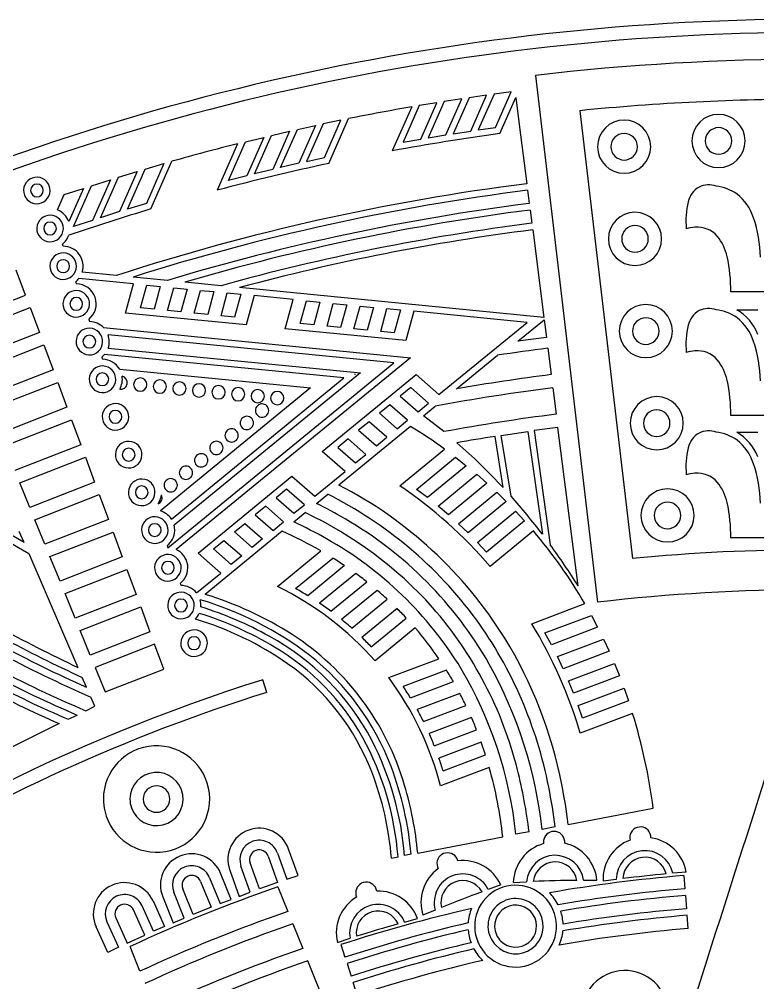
# Model space of a CAD drawing. Header units: metres. Extents: x 0.3 to 22.9, y 0.3 to 22.9.
# Drawn here: x 7.857 to 11.331, y 18.374 to 22.904 of the extents above; entities that cross this region are included whole.
import ezdxf

# ---------------------------------------------------------------- set-up
doc = ezdxf.new("R2010")
doc.units = ezdxf.units.M

msp = doc.modelspace()

# ---------------------------------------------------------------- linework, layer by layer
for p, q in [((10.285055, 22.640292), (10.577049, 20.16321)), ((10.1714, 22.562499), (10.090122, 22.551762)), ((10.097432, 22.395098), (10.1714, 22.562499)), ((9.85629, 22.517446), (9.78093, 22.346895)), ((9.938408, 22.530083), (9.85629, 22.517446)), ((9.863423, 22.360381), (9.938408, 22.530083)), ((9.973509, 22.53529), (9.898682, 22.365946)), ((10.0552, 22.546961), (9.973509, 22.53529)), ((9.980736, 22.378437), (10.0552, 22.546961)), ((10.090122, 22.551762), (10.015809, 22.383581)), ((10.117504, 22.366291), (10.192459, 22.535926)), ((10.192459, 22.535926), (10.208582, 22.409767)), ((9.702977, 22.492148), (9.611621, 22.285395)), ((9.738452, 22.4982), (9.662538, 22.326396)), ((9.821004, 22.511821), (9.738452, 22.4982)), ((9.74548, 22.340899), (9.821004, 22.511821)), ((10.493448, 22.474167), (10.741584, 20.369149)), ((9.370185, 22.429522), (9.285894, 22.411967)), ((9.292424, 22.253538), (9.370185, 22.429522)), ((9.313061, 22.22601), (9.406207, 22.436814)), ((9.043179, 22.357547), (9.128452, 22.377324)), ((9.128452, 22.377324), (9.049373, 22.198357)), ((9.086016, 22.207053), (9.16489, 22.385557)), ((9.16489, 22.385557), (9.249666, 22.404209)), ((9.249666, 22.404209), (9.171259, 22.226763)), ((9.285894, 22.411967), (9.207684, 22.234965)), ((9.898682, 22.365946), (9.980736, 22.378437)), ((10.015809, 22.383581), (10.097432, 22.395098)), ((10.208582, 22.409767), (10.24424, 22.130743)), ((8.920742, 22.327894), (9.006525, 22.348825)), ((9.006525, 22.348825), (8.926747, 22.168275)), ((8.963614, 22.177478), (9.043179, 22.357547)), ((9.662538, 22.326396), (9.74548, 22.340899)), ((9.78093, 22.346895), (9.863423, 22.360381)), ((8.883867, 22.318671), (8.787183, 22.099862)), ((8.840457, 22.146197), (8.920742, 22.327894)), ((9.207684, 22.234965), (9.292424, 22.253538)), ((8.366373, 22.011246), (8.449676, 22.199774)), ((8.449676, 22.199774), (8.537524, 22.225378)), ((8.537524, 22.225378), (8.454815, 22.038197)), ((8.47601, 22.01193), (8.57505, 22.236074)), ((9.049373, 22.198357), (8.963614, 22.177478)), ((9.171259, 22.226763), (9.086016, 22.207053)), ((8.239286, 21.97107), (8.323472, 22.161595)), ((8.323472, 22.161595), (8.411903, 22.18852)), ((8.411903, 22.18852), (8.32834, 21.999402)), ((8.926747, 22.168275), (8.840457, 22.146197)), ((8.068467, 22.07936), (8.158122, 22.109056)), ((8.158122, 22.109056), (8.08935, 21.953414)), ((8.111303, 21.928863), (8.196412, 22.121478)), ((8.196412, 22.121478), (8.285445, 22.149766)), ((8.285445, 22.149766), (8.200987, 21.958624)), ((8.036645, 22.007342), (8.068467, 22.07936)), ((10.248196, 22.099782), (10.256117, 22.037804)), ((8.454815, 22.038197), (8.366373, 22.011246)), ((8.32834, 21.999402), (8.239286, 21.97107)), ((10.260076, 22.006819), (10.267998, 21.944829)), ((8.200987, 21.958624), (8.111303, 21.928863)), ((10.271959, 21.913834), (10.324543, 21.502367)), ((8.063534, 21.836895), (8.060018, 21.847013)), ((7.886027, 21.607154), (7.84265, 21.724414)), ((8.314158, 21.699648), (8.152794, 21.715483)), ((8.121643, 21.669798), (8.125167, 21.659655)), ((8.39377, 21.660434), (8.137251, 21.685606)), ((8.356272, 21.522803), (8.39377, 21.660434)), ((8.553464, 21.676165), (8.392661, 21.691945)), ((8.427701, 21.547196), (8.456866, 21.654242)), ((8.456866, 21.654242), (8.519962, 21.64805)), ((8.805799, 21.651403), (8.636034, 21.668062)), ((7.551983, 21.477237), (7.886027, 21.607154)), ((8.519962, 21.64805), (8.490797, 21.541005)), ((8.553892, 21.534813), (8.583057, 21.641859)), ((8.583057, 21.641859), (8.646153, 21.635667)), ((8.646153, 21.635667), (8.616988, 21.528621)), ((8.680083, 21.52243), (8.709248, 21.629475)), ((8.709248, 21.629475), (8.772344, 21.623284)), ((8.772344, 21.623284), (8.743179, 21.516238)), ((8.806275, 21.510046), (8.83544, 21.617092)), ((8.83544, 21.617092), (8.898535, 21.6109)), ((8.898535, 21.6109), (8.86937, 21.503855)), ((10.324543, 21.502367), (8.893294, 21.642817)), ((11.97856, 21.622036), (11.203739, 21.622036)), ((8.961631, 21.604709), (8.924133, 21.467079)), ((9.144734, 21.586741), (8.961631, 21.604709)), ((9.107236, 21.449111), (9.144734, 21.586741)), ((9.178664, 21.473503), (9.207829, 21.580549)), ((9.207829, 21.580549), (9.270925, 21.574357)), ((9.270925, 21.574357), (9.24176, 21.467312)), ((9.304855, 21.46112), (9.334021, 21.568166)), ((9.334021, 21.568166), (9.397116, 21.561974)), ((9.397116, 21.561974), (9.367951, 21.454928)), ((7.575627, 21.419367), (7.907715, 21.548524)), ((7.907715, 21.548524), (7.951092, 21.431264)), ((8.924133, 21.467079), (8.356272, 21.522803)), ((8.490797, 21.541005), (8.427701, 21.547196)), ((8.616988, 21.528621), (8.553892, 21.534813)), ((8.743179, 21.516238), (8.680083, 21.52243)), ((9.431047, 21.448737), (9.460212, 21.555783)), ((9.460212, 21.555783), (9.523307, 21.549591)), ((9.523307, 21.549591), (9.494142, 21.442545)), ((9.557238, 21.436354), (9.586403, 21.543399)), ((9.586403, 21.543399), (9.649499, 21.537208)), ((9.649499, 21.537208), (9.620333, 21.430162)), ((9.712594, 21.531016), (9.675096, 21.393386)), ((10.246167, 21.478656), (9.712594, 21.531016)), ((11.232576, 21.538477), (11.330811, 21.538477)), ((8.183236, 21.492558), (8.186761, 21.482415)), ((8.86937, 21.503855), (8.806275, 21.510046)), ((9.24176, 21.467312), (9.178664, 21.473503)), ((9.831099, 21.139303), (10.246167, 21.478656)), ((10.202286, 21.389853), (10.325967, 21.490973)), ((10.325967, 21.490973), (10.336598, 21.407787)), ((7.951092, 21.431264), (7.622914, 21.303628)), ((8.253222, 21.45441), (9.697535, 21.312678)), ((9.675096, 21.393386), (9.107236, 21.449111)), ((9.367951, 21.454928), (9.304855, 21.46112)), ((9.494142, 21.442545), (9.431047, 21.448737)), ((9.620333, 21.430162), (9.557238, 21.436354)), ((9.619159, 21.288967), (8.274415, 21.420928)), ((10.336598, 21.407787), (10.202286, 21.389853)), ((7.646558, 21.245759), (7.97278, 21.372634)), ((7.97278, 21.372634), (8.016157, 21.255375)), ((8.275021, 21.358065), (9.462407, 21.241545)), ((10.343097, 21.357182), (10.358949, 21.233141)), ((8.244829, 21.315318), (8.248354, 21.305175)), ((9.384031, 21.217834), (8.258167, 21.328316)), ((9.697535, 21.312678), (8.637957, 20.446386)), ((9.913432, 21.16625), (10.106817, 21.324358)), ((8.016157, 21.255375), (7.693846, 21.13002)), ((8.329024, 21.258559), (9.227279, 21.170412)), ((8.556186, 20.419382), (9.619159, 21.288967)), ((8.572466, 20.554312), (9.384031, 21.217834)), ((9.462407, 21.241545), (8.585417, 20.524721)), ((9.281857, 20.871908), (9.723597, 21.233067)), ((9.723597, 21.233067), (9.831099, 21.139303)), ((7.717489, 21.072151), (8.037845, 21.196745)), ((8.037845, 21.196745), (8.081222, 21.079485)), ((9.227279, 21.170412), (8.520441, 20.592513)), ((9.698404, 21.172102), (9.649322, 21.131973)), ((9.782017, 21.099175), (9.698404, 21.172102)), ((10.366872, 21.171141), (10.382717, 21.047151)), ((9.649322, 21.131973), (9.732934, 21.059046)), ((8.081222, 21.079485), (7.764777, 20.956412)), ((9.60024, 21.091844), (9.551158, 21.051715)), ((9.683852, 21.018917), (9.60024, 21.091844)), ((9.732934, 21.059046), (9.782017, 21.099175)), ((9.758867, 21.03988), (9.813852, 21.084835)), ((7.788421, 20.898543), (8.10291, 21.020855)), ((8.10291, 21.020855), (8.146287, 20.903595)), ((9.551158, 21.051715), (9.63477, 20.978788)), ((9.63477, 20.978788), (9.683852, 21.018917)), ((9.853914, 20.965117), (9.758867, 21.03988)), ((11.97856, 21.040921), (11.203739, 21.040921)), ((9.697548, 20.989747), (9.360623, 20.714283)), ((9.502075, 21.011587), (9.452993, 20.971458)), ((9.585688, 20.938659), (9.502075, 21.011587)), ((10.390641, 20.985151), (10.278837, 20.970348)), ((10.485887, 20.239848), (10.390641, 20.985151)), ((9.403911, 20.931329), (9.354828, 20.8912)), ((9.487523, 20.858402), (9.403911, 20.931329)), ((9.452993, 20.971458), (9.536605, 20.898531)), ((9.536605, 20.898531), (9.585688, 20.938659)), ((10.132679, 20.702355), (10.094834, 20.943006)), ((10.124472, 20.947661), (10.249126, 20.966184)), ((10.170044, 20.661356), (10.124472, 20.947661)), ((10.249126, 20.966184), (10.317493, 20.483133)), ((10.278837, 20.970348), (10.354855, 20.433247)), ((11.232576, 20.963059), (11.330811, 20.963059)), ((8.146287, 20.903595), (7.835708, 20.782804)), ((9.354828, 20.8912), (9.438441, 20.818273)), ((9.64679, 20.710242), (9.857535, 20.88316)), ((7.859352, 20.724934), (8.167975, 20.844965)), ((8.167975, 20.844965), (8.211352, 20.727706)), ((9.389358, 20.778144), (9.281857, 20.871908)), ((9.438441, 20.818273), (9.487523, 20.858402)), ((9.725029, 20.693586), (9.909239, 20.844733)), ((9.909239, 20.844733), (9.959587, 20.805192)), ((9.959587, 20.805192), (9.776557, 20.655014)), ((8.69768, 20.394295), (9.139421, 20.755454)), ((9.139421, 20.755454), (9.246922, 20.661691)), ((9.246922, 20.661691), (9.389358, 20.778144)), ((9.82662, 20.615239), (10.008602, 20.764558)), ((10.008602, 20.764558), (10.056303, 20.722846)), ((7.906639, 20.609196), (7.859352, 20.724934)), ((8.211352, 20.727706), (7.906639, 20.609196)), ((10.056303, 20.722846), (9.875243, 20.574284)), ((7.930283, 20.551326), (8.233041, 20.669076)), ((8.233041, 20.669076), (8.276417, 20.551816)), ((9.114228, 20.694489), (9.065145, 20.65436)), ((9.19784, 20.621562), (9.114228, 20.694489)), ((9.254996, 20.627924), (9.307937, 20.671208)), ((9.776557, 20.655014), (9.725029, 20.693586)), ((9.922376, 20.532106), (10.102709, 20.680072)), ((10.102709, 20.680072), (10.147795, 20.636213)), ((9.016063, 20.614231), (8.966981, 20.574103)), ((9.099675, 20.541304), (9.016063, 20.614231)), ((9.065145, 20.65436), (9.148758, 20.581433)), ((9.148758, 20.581433), (9.19784, 20.621562)), ((9.875243, 20.574284), (9.82662, 20.615239)), ((10.147795, 20.636213), (9.968039, 20.488721)), ((8.966981, 20.574103), (9.050593, 20.501175)), ((9.148197, 20.540607), (9.201754, 20.584394)), ((10.01225, 20.444145), (10.191568, 20.591278)), ((10.191568, 20.591278), (10.234043, 20.545278)), ((7.977571, 20.435587), (7.930283, 20.551326)), ((8.276417, 20.551816), (7.977571, 20.435587)), ((8.868816, 20.493845), (8.917898, 20.533974)), ((8.917898, 20.533974), (9.001511, 20.461047)), ((9.050593, 20.501175), (9.099675, 20.541304)), ((9.968039, 20.488721), (9.922376, 20.532106)), ((10.234043, 20.545278), (10.055022, 20.398389)), ((7.879046, 20.443988), (7.856636, 20.496154)), ((8.001214, 20.377718), (8.298106, 20.493186)), ((8.298106, 20.493186), (8.341483, 20.375926)), ((9.09425, 20.496501), (8.731876, 20.200231)), ((8.952428, 20.420918), (8.868816, 20.493845)), ((10.275224, 20.498216), (10.072229, 20.331656)), ((8.552788, 20.42913), (8.556186, 20.419382)), ((8.637957, 20.446386), (8.594363, 20.410744)), ((8.770652, 20.413587), (8.819734, 20.453716)), ((8.819734, 20.453716), (8.903346, 20.380789)), ((9.001511, 20.461047), (8.952428, 20.420918)), ((10.055022, 20.398389), (10.01225, 20.444145)), ((11.97856, 20.465503), (11.203739, 20.465503)), ((7.901419, 20.392404), (8.132892, 19.856122)), ((8.805182, 20.300531), (8.69768, 20.394295)), ((8.854264, 20.34066), (8.770652, 20.413587)), ((9.070982, 20.237784), (9.274697, 20.404935)), ((8.048502, 20.261979), (8.001214, 20.377718)), ((8.341483, 20.375926), (8.048502, 20.261979)), ((8.903346, 20.380789), (8.854264, 20.34066)), ((9.156909, 20.227437), (9.331719, 20.37087)), ((8.072146, 20.20411), (8.363171, 20.317296)), ((8.363171, 20.317296), (8.406548, 20.200037)), ((8.690545, 20.206807), (8.805182, 20.300531)), ((9.386799, 20.335213), (9.21424, 20.193625)), ((9.440003, 20.298016), (9.269456, 20.158079)), ((8.61439, 20.251879), (8.617915, 20.241736)), ((9.322463, 20.120721), (9.491317, 20.259268)), ((8.119433, 20.088371), (8.072146, 20.20411)), ((9.540689, 20.218927), (9.37329, 20.081574)), ((8.406548, 20.200037), (8.119433, 20.088371)), ((9.421998, 20.040688), (9.588172, 20.177036)), ((8.143077, 20.030502), (8.428236, 20.141407)), ((8.428236, 20.141407), (8.471613, 20.024147)), ((9.6338, 20.133622), (9.468502, 19.997993)), ((10.267674, 20.062373), (10.517176, 20.156446)), ((9.51283, 19.953514), (9.677543, 20.088662)), ((10.329509, 20.018888), (10.548222, 20.101353)), ((10.548222, 20.101353), (10.577723, 20.045676)), ((8.190364, 19.914763), (8.143077, 20.030502)), ((8.471613, 20.024147), (8.190364, 19.914763)), ((9.719402, 20.042157), (9.53087, 19.887464)), ((10.577723, 20.045676), (10.359769, 19.963498)), ((10.359769, 19.963498), (10.329509, 20.018888)), ((10.388342, 19.907472), (10.605702, 19.989426)), ((10.605702, 19.989426), (10.632171, 19.932607)), ((8.493301, 19.965517), (8.214008, 19.856893)), ((8.536678, 19.848257), (8.493301, 19.965517)), ((10.632171, 19.932607), (10.415267, 19.850825)), ((9.594777, 19.808661), (9.830928, 19.8977)), ((10.415267, 19.850825), (10.388342, 19.907472)), ((8.214008, 19.856893), (8.261296, 19.741155)), ((8.261296, 19.741155), (8.536678, 19.848257)), ((9.86612, 19.84417), (9.662501, 19.767397)), ((10.440556, 19.79356), (10.65714, 19.875222)), ((10.65714, 19.875222), (10.680614, 19.817273)), ((8.173234, 19.76334), (8.153169, 19.8096)), ((9.020635, 19.739397), (9.00186, 19.799014)), ((10.680614, 19.817273), (10.464214, 19.735681)), ((9.697013, 19.71361), (9.898919, 19.789737)), ((10.464214, 19.735681), (10.440556, 19.79356)), ((10.486247, 19.677189), (10.702605, 19.758765)), ((10.702605, 19.758765), (10.723183, 19.699725)), ((8.212499, 19.673782), (8.193216, 19.717608)), ((9.929397, 19.734429), (9.728772, 19.658785)), ((8.170192, 19.653323), (8.212499, 19.673782)), ((9.757983, 19.602999), (9.957713, 19.678306)), ((10.506654, 19.618083), (10.486247, 19.677189)), ((10.723183, 19.699725), (10.506654, 19.618083)), ((8.08704, 19.612725), (8.129146, 19.63285)), ((9.983901, 19.621381), (9.784737, 19.546287)), ((10.742362, 19.640156), (10.496192, 19.547339)), ((9.809065, 19.48866), (10.007977, 19.563659)), ((10.029948, 19.505144), (9.831082, 19.430162)), ((10.049956, 19.445888), (10.029948, 19.505144)), ((9.850831, 19.370809), (10.049956, 19.445888)), ((10.068044, 19.385909), (9.839009, 19.299552)), ((10.439345, 19.118878), (10.839186, 19.195038)), ((10.254703, 19.083708), (10.193138, 19.071981)), ((10.377806, 19.107156), (10.316256, 19.095432)), ((9.731041, 18.983963), (10.131567, 19.060253)), ((9.070928, 18.983945), (9.114835, 18.860552)), ((9.168198, 18.878122), (9.123843, 19.002774)), ((8.98623, 18.81559), (8.942576, 18.938273)), ((9.028144, 18.968721), (9.071819, 18.845979)), ((9.607589, 18.960448), (9.638478, 18.966331)), ((9.700207, 18.97809), (9.669347, 18.972211)), ((8.853892, 18.766196), (8.804142, 18.888794)), ((8.846877, 18.904221), (8.891206, 18.77964)), ((8.943657, 18.799774), (8.899792, 18.92305)), ((10.994461, 18.894279), (10.931861, 18.888857)), ((8.710019, 18.850599), (8.759007, 18.72988)), ((8.752099, 18.867675), (8.801346, 18.746315)), ((9.071819, 18.845979), (8.98623, 18.81559)), ((9.114835, 18.860552), (9.168198, 18.878122)), ((10.180627, 18.845951), (10.24339, 18.848962)), ((10.511234, 18.855852), (10.574074, 18.85602)), ((10.665507, 18.85981), (10.60321, 18.85156)), ((10.983228, 18.878256), (10.988484, 18.815939)), ((8.632982, 18.678128), (8.583782, 18.799373)), ((8.674825, 18.695786), (8.625861, 18.816448)), ((8.891206, 18.77964), (8.943657, 18.799774)), ((9.073284, 18.825304), (9.120119, 18.709214)), ((10.122242, 18.834196), (10.063204, 18.812685)), ((8.485968, 18.758616), (8.540499, 18.638151)), ((8.531738, 18.778254), (8.58146, 18.655725)), ((8.801346, 18.746315), (8.853892, 18.766196)), ((10.991115, 18.784754), (10.996369, 18.722454)), ((8.44713, 18.598097), (8.39343, 18.716727)), ((8.48876, 18.616252), (8.4348, 18.735454)), ((8.759007, 18.72988), (8.674825, 18.695786)), ((9.813562, 18.715388), (9.755552, 18.691226)), ((8.310689, 18.679272), (8.364415, 18.560586)), ((8.58146, 18.655725), (8.632982, 18.678128)), ((9.669776, 18.659338), (9.730412, 18.675838)), ((11.00425, 18.629009), (10.998994, 18.691331)), ((8.272713, 18.51685), (8.218151, 18.637383)), ((8.269318, 18.660545), (8.323329, 18.541229)), ((8.540499, 18.638151), (8.48876, 18.616252)), ((9.143539, 18.651164), (9.190374, 18.535073)), ((8.364415, 18.560586), (8.44713, 18.598097)), ((9.353112, 18.563824), (9.412934, 18.583048)), ((8.323329, 18.541229), (8.272713, 18.51685)), ((8.424614, 18.428416), (8.377796, 18.544463)), ((9.36967, 18.553396), (9.38894, 18.4939)), ((9.354318, 18.128707), (9.213796, 18.477018)), ((9.398582, 18.464126), (9.417846, 18.404647)), ((9.446739, 18.315433), (9.427469, 18.374933))]:
    msp.add_line(p, q)
for centre, radius, start, end in [((11.582493, 11.587886), 11.316038, 86.359522, 112.939223), ((11.582679, 11.586548), 11.254861, 86.293823, 112.871229), ((11.59115, 11.394543), 11.321341, 83.375281, 96.624719), ((11.586418, 11.457587), 11.070664, 89.975514, 95.665851), ((11.568929, 11.661098), 10.990606, 99.774851, 101.348673), ((10.702228, 22.304765), 0.125008, 90, 180), ((10.702228, 22.304765), 0.125008, 0, 90), ((11.146279, 22.331841), 0.125008, 90, 180), ((11.146279, 22.331841), 0.125008, 0, 90), ((11.146286, 22.331855), 0.062511, 90.023885, -179.976115), ((11.146286, 22.331855), 0.062511, 0.023885, 90.023885), ((11.571323, 11.652712), 10.81177, 97.727763, 100.442948), ((10.702235, 22.304779), 0.062511, 90.023885, -179.976115), ((10.702235, 22.304779), 0.062511, 0.023885, 90.023885), ((11.146279, 22.331841), 0.125008, -180, -90), ((11.146286, 22.331855), 0.062511, -179.976115, -89.976115), ((11.146279, 22.331841), 0.125008, -90, 0), ((11.146286, 22.331855), 0.062511, -89.976115, 0.023885), ((11.568929, 11.661098), 10.990606, 104.140777, 105.807336), ((10.702228, 22.304765), 0.125008, -180, -90), ((10.702235, 22.304779), 0.062511, -179.976115, -89.976115), ((10.702228, 22.304765), 0.125008, -90, 0), ((10.702235, 22.304779), 0.062511, -89.976115, 0.023885), ((11.571323, 11.652712), 10.81177, 102.056182, 104.92237), ((7.939561, 22.099045), 0.062504, 87.8824, 177.8824), ((7.939561, 22.099045), 0.062504, -2.1176, 87.8824), ((7.939606, 22.09905), 0.030002, 90, 180), ((7.939606, 22.09905), 0.030002, 0, 90), ((11.570915, 11.654796), 10.559618, 97.217528, 107.963811), ((11.107827, 22.022967), 0.106344, 119.840792, 167.338583), ((11.100702, 22.015317), 0.109888, 71.608351, 114.626224), ((11.102702, 21.888256), 0.233632, 55.876243, 81.961565), ((7.939561, 22.099045), 0.062504, 177.8824, -92.1176), ((7.939606, 22.09905), 0.030002, 180, -90), ((7.939561, 22.099045), 0.062504, -92.1176, -2.1176), ((7.939606, 22.09905), 0.030002, -90, 0), ((11.571998, 11.651906), 10.531409, 97.221204, 107.571214), ((11.090361, 21.899092), 0.232157, 17.937487, 51.851295), ((11.572583, 11.650696), 10.470201, 97.223179, 106.759405), ((11.357684, 21.955988), 0.364959, 165.676688, -174.176362), ((8.001599, 21.920363), 0.062504, 87.8824, 177.8824), ((8.001599, 21.920363), 0.062504, -2.1176, 87.8824), ((8.001604, 21.920375), 0.093761, 20.632838, 68.05432), ((11.571323, 11.652712), 10.81177, 106.636038, 108.78452), ((11.573403, 11.648252), 10.441491, 97.22578, 106.338822), ((10.753311, 21.871415), 0.125008, 90, 180), ((10.753311, 21.871415), 0.125008, 0, 90), ((10.72795, 21.772628), 0.615963, 1.212206, 18.746961), ((8.00161, 21.920338), 0.030002, 90, -180), ((8.00161, 21.920338), 0.030002, 0, 90), ((11.574225, 11.645716), 10.381616, 97.228178, 105.465981), ((10.753317, 21.871429), 0.062511, 90.023885, -179.976115), ((10.753317, 21.871429), 0.062511, 0.023885, 90.023885), ((11.050117, 21.717817), 0.208658, 94.075899, 105.427772), ((11.047289, 21.802611), 0.123919, 41.172877, 95.558625), ((8.001599, 21.920363), 0.062504, 177.8824, -92.1176), ((8.00161, 21.920338), 0.030002, -180, -90), ((8.001599, 21.920363), 0.062504, -92.1176, -2.1176), ((8.00161, 21.920338), 0.030002, -90, 0), ((8.001603, 21.920353), 0.093761, -51.462913, -19.790714), ((11.574927, 11.643491), 10.352665, 97.23032, 105.012411), ((10.962381, 21.739853), 0.22931, 12.114467, 39.00894), ((8.06319, 21.743126), 0.09377, -17.144877, 89.790159), ((10.753311, 21.871415), 0.125008, -180, -90), ((10.753317, 21.871429), 0.062511, -179.976115, -89.976115), ((10.753311, 21.871415), 0.125008, -90, 0), ((10.753317, 21.871429), 0.062511, -89.976115, 0.023885), ((8.063193, 21.743123), 0.062504, 87.8824, 177.8824), ((8.063193, 21.743123), 0.062504, -2.1176, 87.8824), ((10.525894, 21.63582), 0.677985, -1.164922, 12.96917), ((8.063193, 21.743123), 0.062504, 177.8824, -92.1176), ((8.063214, 21.743126), 0.030002, 90, 180), ((8.063214, 21.743126), 0.030002, 180, -90), ((8.063214, 21.743126), 0.030002, 0, 90), ((8.063214, 21.743126), 0.030002, -90, 0), ((8.063193, 21.743123), 0.062504, -92.1176, -2.1176), ((8.063197, 21.743113), 0.093761, -51.43854, -37.831335), ((8.124784, 21.565883), 0.093772, 19.163076, 89.765499), ((8.124786, 21.565883), 0.062504, 87.8824, 177.8824), ((8.124786, 21.565883), 0.062504, -2.1176, 87.8824), ((8.124786, 21.565883), 0.062504, 177.8824, -92.1176), ((8.124818, 21.565914), 0.030002, 90, 180), ((8.124818, 21.565914), 0.030002, 180, -90), ((8.124786, 21.565883), 0.062504, -92.1176, -2.1176), ((8.124818, 21.565914), 0.030002, 0, 90), ((8.124818, 21.565914), 0.030002, -90, 0), ((8.124784, 21.565883), 0.093772, -51.439347, 19.163076), ((10.804393, 21.438064), 0.125008, 90, 180), ((10.804393, 21.438064), 0.125008, 0, 90), ((11.107827, 21.441851), 0.106344, 119.840792, 167.338583), ((11.100702, 21.434202), 0.109888, 71.608351, 114.626224), ((11.102702, 21.30714), 0.233632, 55.876243, 81.961565), ((11.109057, 21.332854), 0.23987, 21.92505, 59.006586), ((8.186384, 21.388655), 0.093761, 44.532048, 89.769825), ((10.8044, 21.438078), 0.062511, 90.023885, -179.976115), ((10.8044, 21.438078), 0.062511, 0.023885, 90.023885), ((11.090361, 21.317977), 0.232157, 17.937487, 51.851295), ((8.186379, 21.388643), 0.062504, 87.8824, 177.8824), ((8.186379, 21.388643), 0.062504, -2.1176, 87.8824), ((10.804393, 21.438064), 0.125008, 180, -90), ((10.8044, 21.438078), 0.062511, -179.976115, -89.976115), ((10.804393, 21.438064), 0.125008, -90, 0), ((10.8044, 21.438078), 0.062511, -89.976115, 0.023885), ((11.357684, 21.374872), 0.364959, 165.676688, -174.176362), ((8.186379, 21.388643), 0.062504, 177.8824, -92.1176), ((8.186379, 21.388643), 0.030002, 90, 180), ((8.186379, 21.388643), 0.030002, 180, -90), ((8.186379, 21.388643), 0.062504, -92.1176, -2.1176), ((8.186379, 21.388643), 0.030002, 0, 90), ((8.186379, 21.388643), 0.030002, -90, 0), ((8.186335, 21.388645), 0.09381, -19.025295, 20.128827), ((10.72795, 21.191513), 0.615963, 1.212206, 18.746961), ((11.574254, 11.627899), 9.80687, 97.211954, 98.605687), ((11.050117, 21.136702), 0.208658, 94.075899, 105.427772), ((11.047289, 21.221495), 0.123919, 41.172877, 95.558625), ((8.186383, 21.388633), 0.093761, -51.43854, -40.039067), ((8.247974, 21.211407), 0.093768, 30.188844, 89.767262), ((10.962381, 21.158738), 0.22931, 12.114467, 39.00894), ((8.247973, 21.211403), 0.062504, 87.8824, 177.8824), ((8.247973, 21.211403), 0.062504, -2.1176, 87.8824), ((8.247973, 21.211403), 0.062504, 177.8824, -92.1176), ((8.247973, 21.211403), 0.030002, 90, 180), ((8.247973, 21.211403), 0.030002, 180, -90), ((8.247973, 21.211403), 0.062504, -92.1176, -2.1176), ((8.247973, 21.211403), 0.030002, 0, 90), ((8.247973, 21.211403), 0.030002, -90, 0), ((8.247934, 21.211408), 0.093805, -30.075565, 8.831191), ((8.334017, 21.195263), 0.031253, -10.622187, 77.790747), ((8.426078, 21.18623), 0.031252, 90, 180), ((8.426078, 21.18623), 0.031252, 0, 90), ((8.518142, 21.177196), 0.031252, 90, 180), ((8.518142, 21.177196), 0.031252, 0, 90), ((8.610207, 21.168161), 0.031252, 90, -180), ((8.610207, 21.168161), 0.031252, 0, 90), ((9.435643, 21.233448), 0.001742, -47.313345, 80.977624), ((11.584857, 11.551144), 9.759299, 97.216238, 99.861369), ((10.525894, 21.054704), 0.677985, -1.164922, 12.96917), ((8.334017, 21.195263), 0.031253, -99.035121, -10.622187), ((8.426078, 21.18623), 0.031252, 180, -90), ((8.426078, 21.18623), 0.031252, -90, 0), ((8.518142, 21.177196), 0.031252, -180, -90), ((8.518142, 21.177196), 0.031252, -90, 0), ((8.610207, 21.168161), 0.031252, -180, -90), ((8.610207, 21.168161), 0.031252, -90, 0), ((8.702271, 21.159127), 0.031252, 90, 180), ((8.702271, 21.159127), 0.031252, 180, -90), ((8.702271, 21.159127), 0.031252, 0, 90), ((8.702271, 21.159127), 0.031252, -90, 0), ((8.794335, 21.150093), 0.031252, 90, -180), ((8.794335, 21.150093), 0.031252, 0, 90), ((8.886399, 21.141058), 0.031252, 90, 180), ((8.886399, 21.141058), 0.031252, 0, 90), ((8.978463, 21.132024), 0.031252, 90, 180), ((8.978463, 21.132024), 0.031252, 0, 90), ((9.070482, 21.122985), 0.031252, 90, 180), ((9.070482, 21.122985), 0.031252, 0, 90), ((11.578587, 11.591985), 9.65549, 97.209338, 100.531151), ((8.794335, 21.150093), 0.031252, 180, -90), ((8.794335, 21.150093), 0.031252, -90, 0), ((8.886399, 21.141058), 0.031252, -180, -90), ((8.886399, 21.141058), 0.031252, -90, 0), ((8.978463, 21.132024), 0.031252, 180, -90), ((8.978463, 21.132024), 0.031252, -90, 0), ((9.070482, 21.122985), 0.031252, -180, -90), ((9.070482, 21.122985), 0.031252, -90, 0), ((10.855476, 21.004713), 0.125008, 90, -180), ((10.855476, 21.004713), 0.125008, 0, 90), ((8.30928, 21.034987), 0.062504, 87.8824, 177.8824), ((8.30928, 21.034987), 0.030002, 90, 180), ((8.30928, 21.034987), 0.030002, 0, 90), ((8.30928, 21.034987), 0.062504, -2.1176, 87.8824), ((8.998904, 21.064456), 0.031252, 123.663432, -146.336568), ((8.998904, 21.064456), 0.031252, 33.663432, 123.663432), ((8.998904, 21.064456), 0.031252, -56.336568, 33.663432), ((10.855483, 21.004727), 0.062511, 90.023885, -179.976115), ((10.855483, 21.004727), 0.062511, 0.023885, 90.023885), ((8.30928, 21.034987), 0.062504, 177.8824, -92.1176), ((8.30928, 21.034987), 0.030002, 180, -90), ((8.30928, 21.034987), 0.062504, -92.1176, -2.1176), ((8.30928, 21.034987), 0.030002, -90, 0), ((8.927286, 21.005905), 0.031252, 123.663432, -146.336568), ((8.927286, 21.005905), 0.031252, 33.663432, 123.663432), ((8.927286, 21.005905), 0.031252, -56.336568, 33.663432), ((8.998904, 21.064456), 0.031252, -146.336568, -56.336568), ((11.570101, 11.647616), 9.474235, 97.199677, 100.436318), ((8.855668, 20.947353), 0.031252, 123.663432, -146.336568), ((8.855668, 20.947353), 0.031252, 33.663432, 123.663432), ((8.927286, 21.005905), 0.031252, -146.336568, -56.336568), ((8.365917, 18.81761), 2.547827, 54.165432, 58.489581), ((10.855476, 21.004713), 0.125008, -180, -90), ((10.855483, 21.004727), 0.062511, -179.976115, -89.976115), ((10.855476, 21.004713), 0.125008, -90, 0), ((10.855483, 21.004727), 0.062511, -89.976115, 0.023885), ((8.855668, 20.947353), 0.031252, -146.336568, -56.336568), ((8.855668, 20.947353), 0.031252, -56.336568, 33.663432), ((11.56998, 11.648389), 9.410949, 99.01818, 100.124233), ((11.107827, 20.866433), 0.106344, 119.840792, 167.338583), ((11.100702, 20.858783), 0.109888, 71.608351, 114.626224), ((11.102702, 20.731722), 0.233632, 55.876243, 81.961565), ((11.109057, 20.757436), 0.23987, 21.92505, 59.006586), ((8.37116, 20.856923), 0.062504, 87.8824, 177.8824), ((8.37116, 20.856923), 0.030002, 90, -180), ((8.37116, 20.856923), 0.030002, 0, 90), ((8.37116, 20.856923), 0.062504, -2.1176, 87.8824), ((8.78405, 20.888801), 0.031252, 123.663432, -146.336568), ((8.78405, 20.888801), 0.031252, 33.663432, 123.663432), ((8.78405, 20.888801), 0.031252, -56.336568, 33.663432), ((8.02881, 18.750187), 2.870056, 42.858066, 48.895233), ((11.357684, 20.799454), 0.364959, 165.676688, -174.176362), ((11.090361, 20.742559), 0.232157, 17.937487, 51.851295), ((8.37116, 20.856923), 0.062504, 177.8824, -92.1176), ((8.37116, 20.856923), 0.030002, -180, -90), ((8.37116, 20.856923), 0.062504, -92.1176, -2.1176), ((8.37116, 20.856923), 0.030002, -90, 0), ((8.712432, 20.830249), 0.031252, 123.663432, -146.336568), ((8.712432, 20.830249), 0.031252, 33.663432, 123.663432), ((8.712432, 20.830249), 0.031252, -56.336568, 33.663432), ((8.78405, 20.888801), 0.031252, -146.336568, -56.336568), ((8.640815, 20.771698), 0.031252, 123.663432, -146.336568), ((8.640815, 20.771698), 0.031252, 33.663432, 123.663432), ((8.712432, 20.830249), 0.031252, -146.336568, -56.336568), ((10.72795, 20.616095), 0.615963, 1.212206, 18.746961), ((8.640815, 20.771698), 0.031252, -146.336568, -56.336568), ((8.640815, 20.771698), 0.031252, -56.336568, 33.663432), ((11.050117, 20.561283), 0.208658, 94.075899, 105.427772), ((11.047289, 20.646077), 0.123919, 41.172877, 95.558625), ((-34.578889, -51.995418), 83.965134, 59.624726, 59.99754), ((8.432753, 20.679683), 0.062504, 87.8824, 177.8824), ((8.432753, 20.679683), 0.030002, 90, -180), ((8.432753, 20.679683), 0.030002, 0, 90), ((8.432753, 20.679683), 0.062504, -2.1176, 87.8824), ((8.569197, 20.713146), 0.031252, 123.663432, -146.336568), ((8.569197, 20.713146), 0.031252, 33.663432, 123.663432), ((8.569197, 20.713146), 0.031252, -56.336568, 33.663432), ((8.442935, 18.937229), 2.000018, 31.90768, 62.687735), ((8.458724, 18.946807), 2.126313, 40.639032, 56.030947), ((10.962381, 20.58332), 0.22931, 12.114467, 39.00894), ((78.133152, 142.254646), 140.651705, -120.176969, -119.955738), ((8.432753, 20.679683), 0.062504, 177.8824, -92.1176), ((8.432753, 20.679683), 0.030002, -180, -90), ((8.432753, 20.679683), 0.062504, -92.1176, -2.1176), ((8.432753, 20.679683), 0.030002, -90, 0), ((8.497577, 20.65459), 0.031253, -67.783047, 25.472778), ((8.432757, 20.679674), 0.093761, -35.177421, -7.132848), ((8.569197, 20.713146), 0.031252, -146.336568, -56.336568), ((8.423011, 18.912487), 1.968805, 36.538919, 63.290084), ((7.921337, 18.650823), 3.016442, 37.404687, 41.799392), ((10.906558, 20.571362), 0.125008, 90, -180), ((10.906558, 20.571362), 0.125008, 0, 90), ((8.293494, 18.692031), 2.16152, 59.543049, 63.587757), ((10.906565, 20.571377), 0.062511, 90.023885, -179.976115), ((10.906565, 20.571377), 0.062511, 0.023885, 90.023885), ((10.525894, 20.479286), 0.677985, -1.164922, 12.96917), ((8.494346, 20.502444), 0.062504, 87.8824, 177.8824), ((8.494346, 20.502444), 0.062504, -2.1176, 87.8824), ((8.494351, 20.502456), 0.093761, 33.57821, 73.843397), ((8.39869, 18.87886), 1.885142, 41.950763, 64.78624), ((10.906558, 20.571362), 0.125008, -180, -90), ((10.906565, 20.571377), 0.062511, -179.976115, -89.976115), ((10.906558, 20.571362), 0.125008, -90, 0), ((10.906565, 20.571377), 0.062511, -89.976115, 0.023885), ((8.494346, 20.502444), 0.030002, 90, -180), ((8.494346, 20.502444), 0.030002, 0, 90), ((8.494346, 20.502444), 0.093756, -2.1176, 13.745776), ((8.260074, 18.628909), 2.107926, 60.384454, 65.081691), ((8.461298, 18.954898), 1.849902, 29.711551, 59.896246), ((8.494346, 20.502444), 0.062504, 177.8824, -92.1176), ((8.494346, 20.502444), 0.030002, 180, -90), ((8.494346, 20.502444), 0.062504, -92.1176, -2.1176), ((8.494346, 20.502444), 0.030002, -90, 0), ((8.494346, 20.502444), 0.093756, -51.439928, -2.1176), ((8.268202, 18.645046), 2.027373, 60.234388, 65.955399), ((8.491474, 18.978903), 2.343091, 30.169492, 40.422762), ((8.451792, 18.945288), 1.738166, 31.389714, 60.7248), ((7.818935, 18.574012), 3.144462, 31.98979, 36.24737), ((8.55594, 20.325204), 0.062504, 87.8824, 177.8824), ((8.55594, 20.325204), 0.062504, -2.1176, 87.8824), ((8.555932, 20.325205), 0.093776, -51.436934, 65.806616), ((11.59115, 11.425497), 8.983912, 84.573705, 95.426295), ((8.55594, 20.325204), 0.030002, 90, -180), ((8.55594, 20.325204), 0.030002, 0, 90), ((8.363609, 18.815064), 1.832422, 56.056056, 58.10779), ((8.55594, 20.325204), 0.062504, 177.8824, -92.1176), ((8.55594, 20.325204), 0.030002, 180, -90), ((8.55594, 20.325204), 0.062504, -92.1176, -2.1176), ((8.55594, 20.325204), 0.030002, -90, 0), ((8.466356, 18.955279), 1.658593, 51.831954, 54.053326), ((8.617533, 20.147964), 0.062504, 87.8824, 177.8824), ((8.617538, 20.147976), 0.093761, 38.862563, 89.769825), ((8.617533, 20.147964), 0.062504, -2.1176, 87.8824), ((8.411041, 18.89441), 1.496721, 41.5663, 63.837117), ((8.323424, 18.748676), 1.697478, 58.346051, 60.592757), ((8.454009, 18.939342), 1.678753, 47.499355, 49.660613), ((11.586291, 11.495082), 8.726684, 89.968103, 96.641126), ((8.617533, 20.147964), 0.030002, 90, 180), ((8.617533, 20.147964), 0.030002, 0, 90), ((8.255116, 18.644397), 1.596187, 52.652373, 73.544949), ((8.617454, 20.147965), 0.093844, -4.089433, 16.875693), ((8.239731, 18.601557), 1.672712, 57.444925, 72.889226), ((8.419689, 18.896054), 1.52145, 53.603875, 56.046199), ((8.617533, 20.147964), 0.062504, 177.8824, -92.1176), ((8.617533, 20.147964), 0.030002, 180, -90), ((8.617533, 20.147964), 0.062504, -92.1176, -2.1176), ((8.617533, 20.147964), 0.030002, -90, 0), ((8.193282, 18.490545), 1.730027, 60.962602, 72.585126), ((8.53053, 19.016461), 1.570113, 43.069257, 45.358458), ((8.418931, 18.929351), 1.836492, 14.040627, 41.201341), ((8.617537, 20.147954), 0.093761, -43.208009, -23.298361), ((8.235754, 18.599341), 1.551165, 55.280211, 73.131044), ((8.204554, 18.52094), 1.666426, 59.219742, 72.572291), ((8.448383, 18.930241), 1.476827, 48.756415, 51.223818), ((8.368414, 18.90594), 2.016753, 11.063841, 35.764861), ((11.851148, 27.635479), 8.622286, -118.380938, -115.546143), ((8.679127, 19.970724), 0.062504, 87.8824, 177.8824), ((8.679127, 19.970724), 0.062504, -2.1176, 87.8824), ((8.490718, 18.978293), 1.625261, 34.450796, 40.887847), ((8.377806, 18.915634), 2.210568, 16.604654, 31.248654), ((-1547.612297, 516.988234), 1636.481083, -17.754303, -17.678401), ((10.93504, 25.866959), 6.665614, -118.292459, -114.667178), ((8.679127, 19.970724), 0.030002, 90, -180), ((8.679127, 19.970724), 0.030002, 0, 90), ((8.456642, 18.951612), 1.199103, 27.986034, 61.271415), ((8.455811, 18.948701), 1.263846, 16.247942, 57.233061), ((8.486077, 18.974588), 1.418632, 43.633991, 46.170435), ((8.343729, 18.898174), 2.104965, 11.195013, 31.382825), ((10.809759, 25.655694), 6.455316, -118.142675, -114.106059), ((8.679127, 19.970724), 0.062504, 177.8824, -92.1176), ((8.679127, 19.970724), 0.030002, 180, -90), ((8.679127, 19.970724), 0.062504, -92.1176, -2.1176), ((8.679127, 19.970724), 0.030002, -90, 0), ((8.463155, 18.956299), 1.160056, 29.420757, 59.189121), ((10.591757, 25.249954), 6.029913, -118.07078, -113.439079), ((8.472269, 18.962525), 1.21172, 20.693616, 51.689492), ((10.132735, 24.346546), 5.087034, -118.145838, -112.69299), ((8.472147, 18.96279), 1.117861, 21.124506, 54.629001), ((8.490718, 18.978293), 1.625261, 29.951721, 32.192241), ((8.270891, 18.868036), 1.933035, 6.056278, 30.55154), ((8.263661, 18.866914), 2.065277, 6.352663, 29.114007), ((11.597549, 11.579237), 8.619881, 107.525375, 145.344719), ((10.196489, 24.494203), 5.282676, -117.924907, -113.038151), ((8.398664, 18.921719), 1.489078, 14.698745, 36.557701), ((10.137477, 24.391156), 5.235049, -118.143762, -113.560212), ((10.174624, 24.458721), 5.276523, -117.820658, -113.305675), ((8.486077, 18.974588), 1.418632, 31.395303, 33.976601), ((11.588962, 11.595594), 8.539194, 107.503818, 134.981151), ((8.391597, 18.923347), 1.738586, 25.736779, 27.808525), ((8.404407, 18.929771), 1.511756, 26.444371, 28.831145), ((8.391597, 18.923347), 1.738586, 21.610479, 23.671673), ((8.142067, 18.841445), 2.720198, 7.468901, 17.074968), ((14.034219, 7.217195), 13.74843, 115.825522, 118.168174), ((8.229427, 18.855528), 1.413401, 4.49632, 28.324689), ((8.385018, 18.92145), 1.532852, 21.717846, 24.056091), ((8.502401, 19.237956), 0.250021, 93.08041, -179.997602), ((8.502401, 19.237956), 0.250021, 6.158422, 93.08041), ((8.22914, 18.856405), 1.444855, 4.597235, 27.086521), ((8.152644, 18.841166), 1.553609, 5.056195, 20.715139), ((8.310662, 18.891307), 1.613084, 17.292988, 19.514957), ((8.502401, 19.237956), 0.125013, 94.526436, -179.995479), ((8.502401, 19.237956), 0.125013, 9.048351, 94.526436), ((8.148828, 18.839931), 1.463731, 4.72282, 21.049364), ((8.101579, 18.833302), 2.042635, 6.37914, 15.696174), ((8.07937, 18.82984), 2.190096, 6.65647, 14.411002), ((8.502396, 19.237943), 0.062504, 90, 180), ((8.502396, 19.237943), 0.062504, 0, 90), ((8.125379, 18.837146), 1.61236, 5.224402, 16.768411), ((8.069918, 18.828346), 2.387172, 6.99054, 11.563196), ((8.502401, 19.237938), 0.125015, -75.941482, 9.056414), ((8.502401, 19.237937), 0.250022, -80.426355, 6.162731), ((8.069918, 18.828346), 2.324668, 6.888381, 11.528924), ((8.502401, 19.237934), 0.250021, 179.99736, -167.016108), ((8.502401, 19.237934), 0.125013, 179.994436, -160.941132), ((8.502396, 19.237943), 0.062504, 180, -90), ((8.502396, 19.237943), 0.062504, -90, 0), ((8.502401, 19.237937), 0.250022, -167.015442, -80.426355), ((8.502401, 19.237938), 0.125015, -160.939378, -75.941482), ((8.98536, 18.953497), 0.146989, 109.587039, -160.412961), ((8.98536, 18.953497), 0.146989, 19.587039, 109.587039), ((10.372796, 19.035819), 0.050011, 80.143496, 166.174148), ((10.372796, 19.035819), 0.050011, -5.887157, 80.143496), ((10.778593, 19.056698), 0.050011, 107.553691, -166.415657), ((10.778593, 19.056698), 0.050011, 21.523038, 107.553691), ((10.779668, 19.056931), 0.048926, -1.312875, 21.730263), ((8.98536, 18.953497), 0.090824, 109.587039, -160.412961), ((8.98536, 18.953497), 0.090824, 19.587039, 109.587039), ((10.377665, 18.838693), 0.197171, 105.981626, 177.890528), ((10.3717, 19.035906), 0.048926, 165.966923, -170.989938), ((10.377651, 18.83868), 0.197187, 5.044973, 76.840637), ((10.800186, 18.860685), 0.197187, 110.85655, -177.347787), ((10.800171, 18.860696), 0.197171, 9.806659, 81.715561), ((8.66794, 18.833524), 0.146989, 22.087039, 112.087039), ((8.98536, 18.953497), 0.045412, 109.587039, -160.412961), ((8.98536, 18.953497), 0.045412, 19.587039, 109.587039), ((9.87157, 18.934906), 0.050011, 36.592419, 122.623072), ((10.800171, 18.860694), 0.134667, 96.2236, -179.623952), ((10.800171, 18.860694), 0.134667, 12.071153, 96.2236), ((8.66794, 18.833524), 0.146989, 112.087039, -157.912961), ((9.87157, 18.934906), 0.050011, 122.623072, -151.346275), ((9.872547, 18.935411), 0.048926, 13.756506, 36.799645), ((9.943364, 18.751255), 0.197171, 24.87604, 96.784942), ((10.377665, 18.838691), 0.134667, 91.473586, 175.626034), ((10.377638, 18.838711), 0.1034, 91.473025, 173.568054), ((10.377665, 18.838691), 0.134667, 7.321138, 91.473586), ((10.377638, 18.838711), 0.1034, 9.377995, 91.473025), ((10.800195, 18.860717), 0.1034, 96.224162, 178.319191), ((10.800195, 18.860717), 0.1034, 14.129132, 96.224162), ((8.66794, 18.833524), 0.090824, 112.087039, -157.912961), ((8.66794, 18.833524), 0.090824, 22.087039, 112.087039), ((9.943382, 18.751248), 0.197187, 125.925931, -162.278405), ((8.352059, 18.698), 0.146989, 24.354994, 114.354994), ((8.66794, 18.833524), 0.045412, 112.087039, -157.912961), ((8.66794, 18.833524), 0.045412, 22.087039, 112.087039), ((9.48931, 18.797124), 0.050011, 95.212877, -178.75647), ((9.48931, 18.797124), 0.050011, 9.182224, 95.212877), ((9.943365, 18.751253), 0.134667, 111.292982, -164.554571), ((9.943382, 18.751281), 0.1034, 111.293543, -166.611427), ((9.943365, 18.751253), 0.134667, 27.140534, 111.292982), ((9.943382, 18.751281), 0.1034, 29.198514, 111.293543), ((10.5619, 11.67312), 7.182911, 90.656049, 92.29), ((11.577335, 11.73501), 7.16791, 94.75437, 99.85061), ((11.577335, 11.73501), 7.182911, 95.407187, 97.041137), ((8.352059, 18.698), 0.146989, 114.354994, -155.645006), ((11.560543, 11.664152), 7.580802, 109.15348, 114.824681), ((9.545252, 18.608027), 0.197187, 20.114354, 91.910018), ((12.546399, 12.072663), 7.182911, 110.476568, 112.110518), ((10.191654, 18.640308), 0.192413, 114, -156), ((10.191654, 18.640308), 0.192413, 24, 114), ((11.576226, 11.738723), 7.101579, 94.747348, 99.6024), ((8.352059, 18.698), 0.090824, 114.354994, -155.645006), ((8.352059, 18.698), 0.090824, 24.354994, 114.354994), ((9.545261, 18.608043), 0.197171, 121.051007, -167.040091), ((9.488228, 18.796923), 0.048926, -178.963696, -155.920557), ((10.191647, 18.640356), 0.129917, 116.264074, -155.979594), ((10.191647, 18.640356), 0.129917, 28.507742, 116.264074), ((10.181771, 18.632801), 0.236002, 27.234161, 44.169961), ((11.576455, 11.732206), 7.076797, 94.744501, 99.538085), ((8.352059, 18.698), 0.045412, 114.354994, -155.645006), ((8.352059, 18.698), 0.045412, 24.354994, 114.354994), ((11.55811, 11.668862), 7.450527, 109.100366, 114.870812), ((11.586128, 11.73678), 7.16791, 102.915957, 108.012198), ((9.545262, 18.608041), 0.134667, 106.542967, -169.304585), ((9.545262, 18.608041), 0.134667, 22.39052, 106.542967), ((9.545231, 18.608053), 0.1034, 24.447376, 106.542406), ((10.203671, 18.63721), 0.236002, 158.596607, 175.532407), ((10.191641, 18.640359), 0.098658, 118.506014, -155.983646), ((10.191641, 18.640359), 0.098658, 32.995674, 118.506014), ((10.191654, 18.640308), 0.192413, -66, 24), ((10.191643, 18.640335), 0.223677, 2.395815, 18.462846), ((11.575678, 11.737418), 7.009017, 94.741013, 99.530932), ((9.545231, 18.608053), 0.1034, 106.542406, -171.362565), ((10.191673, 18.6403), 0.098664, -50.734575, 33.034509), ((10.191666, 18.640304), 0.129926, -53.810786, 28.531803), ((11.578557, 11.719733), 6.995647, 94.752183, 99.581027), ((11.558849, 11.666794), 7.390206, 109.076231, 114.893818), ((11.585714, 11.740633), 7.101579, 103.164168, 108.019219), ((11.588025, 11.734535), 7.076797, 103.228483, 108.022067), ((11.586128, 11.73678), 7.182911, 105.725431, 107.359381), ((10.191653, 18.640337), 0.223677, -175.696278, -159.629247), ((11.579075, 11.709244), 6.943599, 94.748658, 99.802287), ((10.191642, 18.640274), 0.223676, -23.390848, -5.767027), ((10.191654, 18.640253), 0.129882, -156.02238, -136.166029), ((10.191674, 18.640294), 0.098661, -156.025934, -134.506606), ((11.559772, 11.664456), 7.267698, 109.027246, 114.942984), ((11.586724, 11.739642), 7.009017, 103.235636, 108.025555), ((11.590913, 11.72222), 6.995647, 103.18554, 108.014384), ((10.191678, 18.640281), 0.223676, -151.466405, -133.842584), ((10.191654, 18.640308), 0.192413, -156, -66), ((10.191666, 18.640304), 0.129926, -136.153376, -53.810786), ((10.191673, 18.6403), 0.098664, -134.503659, -50.734575), ((11.557446, 11.670182), 7.199008, 108.999011, 114.971245), ((11.594494, 11.712348), 6.943599, 102.96428, 108.01791), ((10.70614, 18.22808), 0.203466, 97.526495, -172.473505), ((10.70614, 18.22808), 0.203466, 7.526495, 97.526495)]:
    msp.add_arc(centre, radius, start, end)

doc.saveas('drawing.dxf')
